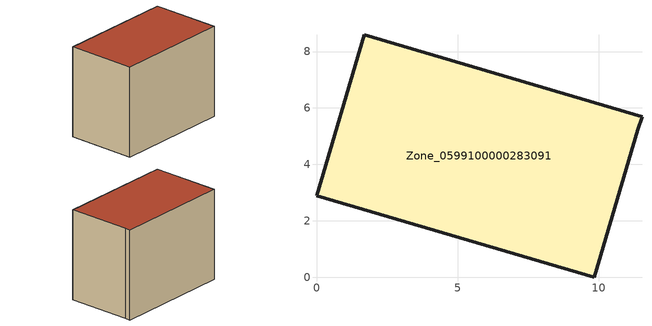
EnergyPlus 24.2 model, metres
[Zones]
Zone_0599100000283091
 floor ground (C_G): 1.69,8.59 11.54,5.69 11.39,5.24 9.85,0 0,2.89 z0.57
 wall outside (C_F): 9.85,0 11.39,5.24 11.54,5.69 1.69,8.59 0,2.89 9.85,0 z0.57:8.41
 roof outside (C_R): 11.54,5.69 1.69,8.59 0,2.89 9.85,0 11.39,5.24 z8.41
[BUILDING]
Pand.0599100000283091: North Axis=0; Terrain=City; Loads Convergence Tolerance Value=0.04; Temperature Convergence Tolerance Value=0.4; Solar Distribution=FullExterior; Maximum Number of Warmup Days=25; Minimum Number of Warmup Days=1
[Site:Location]
Rotterdam.The.Hague.AP_ZH_NLD Design_Conditions: Latitude=51.96; Longitude=4.45; Time Zone=1; Elevation=-4.5
[SITE:GROUNDTEMPERATURE:BUILDINGSURFACE]
18, 18, 18, 18, 18, 18, 18, 18, 18, 18, 18, 18
[MATERIAL] Thermal Absorptance=0.9; Solar Absorptance=0.7; Visible Absorptance=0.7
Name | Roughness | Thickness | Conductivity | Density | Specific Heat
G.TI.1965-1974 | MediumSmooth | 0.15 | 0.882353 | 540 | 1210
F.TI.1965-1974 | Rough | 0.3 | 0.697674 | 1920 | 840
R.TI.1965-1974 | MediumRough | 0.2 | 0.232558 | 1500 | 1000
[CONSTRUCTION]
C_G: G.TI.1965-1974
C_F: F.TI.1965-1974
C_R: R.TI.1965-1974
[ZONE]
Zone_0599100000283091: Type=1; Multiplier=1; Ceiling Height=Autocalculate; Volume=Autocalculate; Floor Area=autocalculate; Part of Total Floor Area=Yes
[ZONEINFILTRATION:DESIGNFLOWRATE]
Infil_Zone_0599100000283091: Zone or ZoneList or Space or SpaceList=Zone_0599100000283091; Schedule=AlwaysOn; Design Flow Rate Calculation Method=Flow/Area; Flow Rate per Floor Area=0.003; Constant Term Coefficient=1; Temperature Term Coefficient=0; Velocity Term Coefficient=0; Velocity Squared Term Coefficient=0
[HVACTEMPLATE:ZONE:IDEALLOADSAIRSYSTEM]
Zone_0599100000283091: Maximum Heating Supply Air Temperature=50; Minimum Cooling Supply Air Temperature=13; Maximum Heating Supply Air Humidity Ratio=0.0156; Minimum Cooling Supply Air Humidity Ratio=0.0077; Heating Limit=NoLimit; Cooling Limit=NoLimit; Dehumidification Control Type=ConstantSensibleHeatRatio; Cooling Sensible Heat Ratio=0.7; Dehumidification Setpoint=60; Humidification Control Type=None; Humidification Setpoint=30; Outdoor Air Method=None; Outdoor Air Flow Rate per Person=0.00944; Outdoor Air Flow Rate per Zone Floor Area=0; Outdoor Air Flow Rate per Zone=0; Demand Controlled Ventilation Type=None; Outdoor Air Economizer Type=NoEconomizer; Heat Recovery Type=None; Sensible Heat Recovery Effectiveness=0.7; Latent Heat Recovery Effectiveness=0.65
[ZONECONTROL:THERMOSTAT]
ThermostatControl_Zone_0599100000283091: Zone or ZoneList=Zone_0599100000283091; Control Type Schedule=DualSetpointControlType; Control 1=Thermostat_Zone_0599100000283091; Temperature Difference Between Cutout And Setpoint=0
[THERMOSTATSETPOINT:DUALSETPOINT]
Thermostat_Zone_0599100000283091: Heating Setpoint Temperature Schedule=HeatingSetpoint_Zone_0599100000283091; Cooling Setpoint Temperature Schedule=CoolingSetpoint_Zone_0599100000283091
[SCHEDULE:COMPACT]
HeatingSetpoint_Zone_0599100000283091: Through: 12/31, For: AllDays, Until: 24:00, 21
CoolingSetpoint_Zone_0599100000283091: Through: 12/31, For: AllDays, Until: 24:00, 24
DualSetpointControlType: Through: 12/31, For: AllDays, Until: 24:00, 4
AlwaysOn: Through: 12/31, For: AllDays, Until: 24:00, 1
